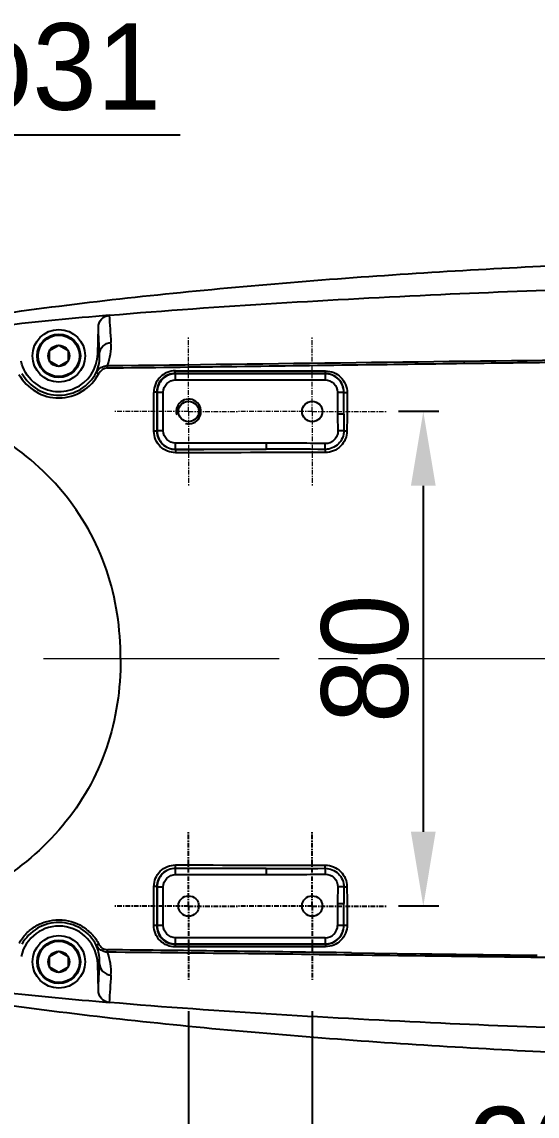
# Model space of a CAD drawing. Header units: millimetres. Extents: x 4086 to 8300, y 123 to 1549.
# Drawn here: x 6670.4 to 6712, y 1361 to 1449.5 of the extents above; entities that cross this region are included whole.
import ezdxf
from ezdxf import colors
from ezdxf.entities.mleader import LeaderData, LeaderLine
from ezdxf.math import Vec2, Vec3

# ---------------------------------------------------------------- set-up
doc = ezdxf.new("R2010")
doc.units = ezdxf.units.MM
doc.linetypes.add('CENTER', pattern=[0.6, 0.375, -0.075, 0.075, -0.075])
doc.linetypes.add('CENTER2', pattern=[28.575, 19.05, -3.175, 3.175, -3.175])
for name, color, linetype in [('00_COMPONENTS', 7, 'Continuous'), ('03_ALL_AXES', 7, 'Continuous'), ('51__DRAFT_DIMS', 7, 'Continuous'), ('多重引线', 7, 'Continuous')]:
    doc.layers.add(name, color=color, linetype=linetype)
doc.layers.add('中心线层', color=7, linetype='CENTER2', lineweight=0)
doc.styles.add('思源黑', font='SourceHanSansCN-Normal.ttf')
doc.dimstyles.new('尺寸标注_细节_1_2比例', dxfattribs={"dimtxt": 7, "dimasz": 6, "dimexe": 2, "dimexo": 1.5, "dimgap": 1, "dimtad": 1, "dimlfac": 2, "dimdsep": 46, "dimtxsty": '思源黑', "dimcen": 0.09, "dimadec": 0, "dimazin": 0, "dimtp": 0.01, "dimtm": 0.01, "dimtfac": 1, "dimtofl": 0, "dimtmove": 0, "dimatfit": 3, "dimfxl": 1, "dimtolj": 1, "dimarcsym": 0})

# ---------------------------------------------------------------- blocks, each defined once
blk = doc.blocks.new('*D1615')
at = {"layer": '51__DRAFT_DIMS', "color": 0, "linetype": 'Continuous', "lineweight": -2}
for p, q in [((6704.081, 1418.019), (6700.831, 1418.019)), ((6702.831, 1412.019), (6702.831, 1384.032)), ((6704.081, 1378.032), (6700.831, 1378.032))]:
    blk.add_line(p, q, dxfattribs=at)
at = {"layer": '51__DRAFT_DIMS', "color": 0}
for points in [[(6703.831, 1412.019), (6701.831, 1412.019), (6702.831, 1418.019)], [(6701.831, 1384.032), (6703.831, 1384.032), (6702.831, 1378.032)]]:
    blk.add_solid(points, dxfattribs=at)
at = {"layer": 'Defpoints', "color": 0}
for p in [(6705.581, 1418.019), (6702.831, 1378.032), (6705.581, 1378.032)]:
    blk.add_point(p, dxfattribs=at)
at = {"layer": '51__DRAFT_DIMS', "color": 0, "insert": (6694.579, 1398.019), "char_height": 7, "attachment_point": 2, "rotation": 90, "style": '思源黑'}
blk.add_mtext('\\A1;\\A1;80', dxfattribs=at)
blk = doc.blocks.new('*D1617')
at = {"layer": '51__DRAFT_DIMS', "color": 0, "linetype": 'Continuous', "lineweight": -2}
for p, q in [((6683.846, 1369.532), (6683.846, 1351.535)), ((6648.346, 1368.579), (6648.346, 1351.535)), ((6654.346, 1353.535), (6677.846, 1353.535))]:
    blk.add_line(p, q, dxfattribs=at)
at = {"layer": '51__DRAFT_DIMS', "color": 0}
for points in [[(6654.346, 1354.535), (6654.346, 1352.535), (6648.346, 1353.535)], [(6677.846, 1352.535), (6677.846, 1354.535), (6683.846, 1353.535)]]:
    blk.add_solid(points, dxfattribs=at)
at = {"layer": 'Defpoints', "color": 0}
for p in [(6683.846, 1371.032), (6648.346, 1370.079), (6683.846, 1353.535)]:
    blk.add_point(p, dxfattribs=at)
at = {"layer": '51__DRAFT_DIMS', "color": 0, "insert": (6666.027, 1361.535), "char_height": 7, "attachment_point": 2, "style": '思源黑'}
blk.add_mtext('\\A1;71', dxfattribs=at)
blk = doc.blocks.new('*D1618')
at = {"layer": '51__DRAFT_DIMS', "color": 0, "linetype": 'Continuous', "lineweight": -2}
for p, q in [((6683.846, 1369.532), (6683.846, 1351.535)), ((6693.846, 1369.532), (6693.846, 1351.535)), ((6677.846, 1353.535), (6671.846, 1353.535)), ((6699.846, 1353.535), (6717.475, 1353.535))]:
    blk.add_line(p, q, dxfattribs=at)
at = {"layer": '51__DRAFT_DIMS', "color": 0}
for points in [[(6677.846, 1352.535), (6677.846, 1354.535), (6683.846, 1353.535)], [(6699.846, 1354.535), (6699.846, 1352.535), (6693.846, 1353.535)]]:
    blk.add_solid(points, dxfattribs=at)
at = {"layer": 'Defpoints', "color": 0}
for p in [(6683.846, 1371.032), (6693.846, 1371.032), (6693.846, 1353.535)]:
    blk.add_point(p, dxfattribs=at)
at = {"layer": '51__DRAFT_DIMS', "color": 0, "insert": (6711.661, 1361.787), "char_height": 7, "attachment_point": 2, "style": '思源黑'}
blk.add_mtext('\\A1;20', dxfattribs=at)
blk = doc.blocks.new('*D1619')
at = {"layer": '51__DRAFT_DIMS', "color": 0, "linetype": 'Continuous', "lineweight": -2}
for p, q in [((6719.846, 1368.768), (6719.846, 1335.983)), ((6648.346, 1368.579), (6648.346, 1335.983)), ((6654.346, 1337.983), (6713.846, 1337.983))]:
    blk.add_line(p, q, dxfattribs=at)
at = {"layer": '51__DRAFT_DIMS', "color": 0}
for points in [[(6654.346, 1338.983), (6654.346, 1336.983), (6648.346, 1337.983)], [(6713.846, 1336.983), (6713.846, 1338.983), (6719.846, 1337.983)]]:
    blk.add_solid(points, dxfattribs=at)
at = {"layer": 'Defpoints', "color": 0}
for p in [(6648.346, 1370.079), (6719.846, 1370.268), (6719.846, 1337.983)]:
    blk.add_point(p, dxfattribs=at)
at = {"layer": '51__DRAFT_DIMS', "color": 0, "insert": (6684.198, 1346.244), "char_height": 7, "attachment_point": 2, "style": '思源黑'}
blk.add_mtext('\\A1;143', dxfattribs=at)
blk = doc.blocks.new('*D1620')
at = {"layer": '51__DRAFT_DIMS', "color": 0, "linetype": 'Continuous', "lineweight": -2}
for p, q in [((6719.846, 1368.768), (6719.846, 1335.983)), ((6729.846, 1368.768), (6729.846, 1335.983)), ((6713.846, 1337.983), (6707.846, 1337.983)), ((6735.846, 1337.983), (6753.475, 1337.983))]:
    blk.add_line(p, q, dxfattribs=at)
at = {"layer": '51__DRAFT_DIMS', "color": 0}
for points in [[(6713.846, 1336.983), (6713.846, 1338.983), (6719.846, 1337.983)], [(6735.846, 1338.983), (6735.846, 1336.983), (6729.846, 1337.983)]]:
    blk.add_solid(points, dxfattribs=at)
at = {"layer": 'Defpoints', "color": 0}
for p in [(6719.846, 1370.268), (6729.846, 1370.268), (6729.846, 1337.983)]:
    blk.add_point(p, dxfattribs=at)
at = {"layer": '51__DRAFT_DIMS', "color": 0, "insert": (6747.661, 1346.235), "char_height": 7, "attachment_point": 2, "style": '思源黑'}
blk.add_mtext('\\A1;20', dxfattribs=at)

msp = doc.modelspace()

# ---------------------------------------------------------------- linework, layer by layer
at = {"layer": '00_COMPONENTS', "color": 7, "linetype": 'Continuous'}
for p, q in [((6676.4921, 1422.6896), (6676.5457, 1424.8159)), ((6672.6015, 1422.9485), (6673.3463, 1423.3785)), ((6672.6015, 1422.0885), (6672.6015, 1422.9485)), ((6673.3463, 1423.3785), (6674.0911, 1422.9485)), ((6674.0911, 1422.9485), (6674.0911, 1422.0885)), ((6673.3463, 1421.6585), (6672.6015, 1422.0885)), ((6674.0911, 1422.0885), (6673.3463, 1421.6585)), ((6676.6413, 1422.6858), (6676.4921, 1422.6896)), ((6682.7938, 1421.0706), (6682.761, 1421.1033)), ((6682.7938, 1420.5707), (6682.7938, 1421.0706)), ((6694.8989, 1421.0706), (6682.7938, 1421.0706)), ((6694.8989, 1421.0706), (6694.9143, 1421.0861)), ((6694.8989, 1421.0706), (6694.8989, 1420.5707)), ((6698.1974, 1421.8091), (6699.0886, 1421.8212)), ((6699.0886, 1421.8212), (6699.3327, 1421.8246)), ((6682.7938, 1420.5707), (6694.8989, 1420.5707)), ((6681.2943, 1419.5711), (6681.2659, 1419.5995)), ((6681.2943, 1419.5711), (6681.2943, 1416.466)), ((6681.2943, 1419.5711), (6681.7941, 1419.5711)), ((6681.7941, 1416.466), (6681.7941, 1419.5711)), ((6695.8985, 1419.5711), (6695.8985, 1417.8055)), ((6695.8985, 1419.5711), (6696.3983, 1419.5711)), ((6696.3983, 1419.5711), (6696.4045, 1419.5773)), ((6696.3983, 1417.8055), (6696.3983, 1419.5711)), ((6696.3983, 1417.8055), (6695.8985, 1417.8055)), ((6681.2943, 1416.466), (6681.276, 1416.4478)), ((6681.7941, 1416.466), (6681.2943, 1416.466)), ((6696.4013, 1416.4642), (6695.9157, 1416.4524)), ((6682.7938, 1414.9665), (6682.7829, 1414.9556)), ((6682.7938, 1414.9665), (6682.7938, 1415.4663)), ((6690.1249, 1415.4663), (6682.7938, 1415.4663)), ((6682.7938, 1414.9665), (6690.1249, 1414.9665)), ((6690.1249, 1415.4663), (6690.1249, 1414.9665)), ((6694.8966, 1414.9562), (6694.9052, 1415.4223)), ((6682.7938, 1381.0706), (6682.7829, 1381.0815)), ((6682.7938, 1380.5707), (6682.7938, 1381.0706)), ((6690.1249, 1381.0706), (6682.7938, 1381.0706)), ((6682.7938, 1380.5707), (6690.1249, 1380.5707)), ((6690.1249, 1381.0706), (6690.1249, 1380.5707)), ((6694.8966, 1381.0809), (6694.9052, 1380.6148)), ((6681.2943, 1379.5711), (6681.276, 1379.5893)), ((6681.2943, 1379.5711), (6681.2943, 1376.466)), ((6681.2943, 1379.5711), (6681.7941, 1379.5711)), ((6681.7941, 1376.466), (6681.7941, 1379.5711)), ((6696.4013, 1379.5729), (6695.9157, 1379.5847)), ((6695.8985, 1378.2316), (6695.8985, 1376.466)), ((6695.8985, 1378.2316), (6696.3983, 1378.2316)), ((6696.3983, 1376.466), (6696.3983, 1378.2316)), ((6681.2943, 1376.466), (6681.2659, 1376.4376)), ((6681.7941, 1376.466), (6681.2943, 1376.466)), ((6696.3983, 1376.466), (6695.8985, 1376.466)), ((6696.3983, 1376.466), (6696.4045, 1376.4598)), ((6682.7938, 1374.9665), (6682.761, 1374.9338)), ((6682.7938, 1374.9665), (6682.7938, 1375.4663)), ((6694.8989, 1375.4663), (6682.7938, 1375.4663)), ((6682.7938, 1374.9665), (6694.8989, 1374.9665)), ((6694.8989, 1375.4663), (6694.8989, 1374.9665)), ((6694.8989, 1374.9665), (6694.9143, 1374.951)), ((6672.6015, 1373.9485), (6673.3463, 1374.3785)), ((6673.3463, 1374.3785), (6674.0911, 1373.9485)), ((6697.0138, 1374.2442), (6702.5804, 1374.1676)), ((6672.6015, 1373.0885), (6672.6015, 1373.9485)), ((6674.0911, 1373.9485), (6674.0911, 1373.0885)), ((6676.4921, 1373.3475), (6676.6413, 1373.3513)), ((6676.5457, 1371.2212), (6676.4921, 1373.3475)), ((6673.3463, 1372.6585), (6672.6015, 1373.0885)), ((6674.0911, 1373.0885), (6673.3463, 1372.6585))]:
    msp.add_line(p, q, dxfattribs=at)
for centre, radius in [((6673.3463, 1422.5185), 2.125), ((6673.3463, 1422.5185), 1.75), ((6673.3463, 1422.5185), 1.675), ((6673.3463, 1422.5185), 0.86), ((6683.8463, 1418.0185), 0.825), ((6693.8463, 1418.0185), 0.825), ((6683.8463, 1378.0323), 0.825), ((6693.8463, 1378.0323), 0.825), ((6673.3463, 1373.5185), 2.125), ((6673.3463, 1373.5185), 1.75), ((6673.3463, 1373.5185), 1.675), ((6673.3463, 1373.5185), 0.86)]:
    msp.add_circle(centre, radius, dxfattribs=at)
for centre, radius, start, end in [((6705.1743, 1097.5287), 329.4414, 94.833027, 96.35386), ((6673.3302, 1423.3049), 4.2477, 338.312605, 3.899013), ((6673.3571, 1422.7684), 3.136, 228.612722, 358.560067), ((6673.3387, 1422.4719), 3.3095, 336.68041, 3.707166), ((6673.3522, 1422.7545), 3.4192, 208.908968, 332.237121), ((6588.9682, 9163.0709), 7742.0323, 270.65350192, 270.80838981), ((6682.7703, 1419.5733), 1.7401, 89.832199, 180.225769), ((6682.7936, 1419.5713), 1.4993, 89.991879, 180.008121), ((6694.8991, 1419.5713), 1.4993, 359.991876, 90.008124), ((6683.8463, 1418.0185), 1, 255, 195), ((6751.3325, 1417.8329), 55.434, 180.028288, 181.427034), ((6855.8207, 1417.4837), 159.4226, 179.884336, 180.366385), ((6682.7936, 1416.4658), 1.4993, 179.991876, 270.008124), ((6690.1386, 1157.6013), 257.8651, 88.94082, 90.003025), ((6690.9109, 672.502), 742.465, 89.6924213, 90.0606491), ((6682.7936, 1379.5713), 1.4993, 89.991879, 180.008121), ((6690.1388, 1638.4855), 257.9148, 269.996927, 271.058918), ((6690.8737, 2143.5218), 762.4515, 269.9438082, 270.3023099), ((6751.3265, 1378.2043), 55.428, 178.572893, 179.971804), ((6854.7578, 1378.5537), 158.3598, 179.631269, 180.11657), ((6673.3571, 1373.2686), 3.1361, 1.442261, 167.481032), ((6682.7936, 1376.4658), 1.4993, 179.991876, 270.008124), ((6694.8991, 1376.4658), 1.4993, 269.991879, 0.008121), ((6694.899, 1376.4658), 0.9995, 269.990601, 0.009399), ((6617.1345, -4142.4042), 5517.2258, 89.1704337, 89.37543), ((6673.3236, 1372.7314), 4.254, 356.118863, 21.666331), ((6705.1931, 1698.7004), 329.6343, 263.646588, 265.166531)]:
    msp.add_arc(centre, radius, start, end, dxfattribs=at)
for points, knots in [([(6633.0058, 1415.3417), (6637.0251, 1418.0069), (6644.2629, 1420.9657), (6654.7037, 1423.5753), (6667.0418, 1425.8333), (6683.3977, 1427.8102), (6703.4347, 1429.3802), (6723.3739, 1430.3114), (6742.7931, 1430.7035), (6761.5474, 1430.3308), (6773.8501, 1429.4188), (6779.8463, 1428.5458)], [0, 0, 0, 0, 0.0971813, 0.1547828, 0.2171015, 0.349696, 0.4866054, 0.6220176, 0.7518853, 0.8778976, 1, 1, 1, 1]), ([(6677.4234, 1425.7989), (6681.9335, 1426.1892), (6690.871, 1426.8066), (6708.0498, 1427.7191), (6733.8389, 1428.5592), (6755.2403, 1428.3848), (6768.3432, 1427.563)], [0, 0, 0, 0, 0.1492517, 0.2953333, 0.5671533, 1, 1, 1, 1]), ([(6676.5457, 1424.8159), (6676.5516, 1425.0549), (6676.7212, 1425.5418), (6677.1886, 1425.779), (6677.4182, 1425.7987)], [0, 0, 0, 0, 0.5092905, 1, 1, 1, 1]), ([(6676.6413, 1422.6858), (6676.6491, 1422.9102), (6676.8615, 1423.3789), (6677.3301, 1423.5761), (6677.5678, 1423.5937)], [0, 0, 0, 0, 0.4850244, 1, 1, 1, 1]), ([(6670.1253, 1421.0182), (6670.4356, 1420.4506), (6671.3902, 1419.4647), (6673.3657, 1418.9364), (6675.3395, 1419.4957), (6676.2817, 1420.5059), (6676.5839, 1421.0838)], [0, 0, 0, 0, 0.2484872, 0.4984952, 0.7494961, 1, 1, 1, 1]), ([(6676.3778, 1421.1618), (6676.4649, 1421.326), (6676.7195, 1421.617), (6677.0941, 1421.7348), (6677.2771, 1421.7352)], [0, 0, 0, 0, 0.5039221, 1, 1, 1, 1]), ([(6676.3778, 1421.1618), (6676.3917, 1421.1777), (6676.4805, 1421.1213), (6676.5369, 1421.1077), (6676.5839, 1421.0838)], [0, 0, 0, 0, 0.2859259, 1, 1, 1, 1]), ([(6677.2771, 1421.7352), (6677.2755, 1421.7245), (6677.2705, 1421.6602), (6677.27, 1421.5958), (6677.27, 1421.5421)], [0, 0, 0, 0, 0.1676479, 1, 1, 1, 1]), ([(6682.761, 1421.1033), (6682.3778, 1421.104), (6681.5785, 1420.7826), (6681.2642, 1419.9821), (6681.2659, 1419.5995)], [0, 0, 0, 0, 0.5003799, 1, 1, 1, 1]), ([(6682.761, 1421.1033), (6682.7798, 1421.1119), (6682.7576, 1421.2072), (6682.7745, 1421.2637), (6682.7751, 1421.3133)], [0, 0, 0, 0, 0.2935005, 1, 1, 1, 1]), ([(6694.9143, 1421.0861), (6694.9322, 1421.0954), (6694.9094, 1421.1889), (6694.9264, 1421.2464), (6694.9269, 1421.2966)], [0, 0, 0, 0, 0.2865482, 1, 1, 1, 1]), ([(6696.4045, 1419.5773), (6696.4062, 1419.96), (6696.0942, 1420.7598), (6695.2971, 1421.0855), (6694.9143, 1421.0861)], [0, 0, 0, 0, 0.4999288, 1, 1, 1, 1]), ([(6694.9267, 1421.2966), (6695.373, 1421.2961), (6696.3016, 1420.919), (6696.6681, 1419.9886), (6696.6668, 1419.5434)], [0, 0, 0, 0, 0.5006149, 1, 1, 1, 1]), ([(6681.7941, 1419.5711), (6681.7999, 1419.826), (6682.0049, 1420.3599), (6682.5388, 1420.5652), (6682.7938, 1420.5707)], [0, 0, 0, 0, 0.4999839, 1, 1, 1, 1]), ([(6694.8989, 1420.5707), (6695.1538, 1420.5648), (6695.6876, 1420.36), (6695.8928, 1419.826), (6695.8985, 1419.5711)], [0, 0, 0, 0, 0.4999833, 1, 1, 1, 1]), ([(6678.3463, 1398.0185), (6678.3423, 1400.4457), (6677.6494, 1405.3478), (6673.977, 1411.818), (6668.3009, 1416.5265), (6663.8392, 1418.5194), (6661.5362, 1419.258)], [0, 0, 0, 0, 0.2507477, 0.5005617, 0.7501418, 1, 1, 1, 1]), ([(6681.2659, 1419.5995), (6681.2614, 1419.5752), (6681.1466, 1419.5793), (6681.0854, 1419.5656), (6681.0303, 1419.5649)], [0, 0, 0, 0, 0.310138, 1, 1, 1, 1]), ([(6696.4045, 1419.5773), (6696.4096, 1419.5494), (6696.5385, 1419.5569), (6696.6063, 1419.5418), (6696.6668, 1419.542)], [0, 0, 0, 0, 0.3187156, 1, 1, 1, 1]), ([(6681.276, 1416.4478), (6681.2704, 1416.4247), (6681.1568, 1416.4375), (6681.0964, 1416.4215), (6681.0409, 1416.421)], [0, 0, 0, 0, 0.3001469, 1, 1, 1, 1]), ([(6682.7979, 1414.6816), (6682.3515, 1414.6857), (6681.4202, 1415.0463), (6681.0467, 1415.975), (6681.0411, 1416.42)], [0, 0, 0, 0, 0.5007847, 1, 1, 1, 1]), ([(6681.276, 1416.4478), (6681.2773, 1416.0666), (6681.601, 1415.2714), (6682.399, 1414.9549), (6682.7829, 1414.9556)], [0, 0, 0, 0, 0.4982067, 1, 1, 1, 1]), ([(6682.7938, 1415.4663), (6682.5389, 1415.4723), (6682.005, 1415.6771), (6681.7998, 1416.2111), (6681.7941, 1416.466)], [0, 0, 0, 0, 0.4999833, 1, 1, 1, 1]), ([(6696.4013, 1416.4642), (6696.4025, 1416.0796), (6696.0839, 1415.2767), (6695.2812, 1414.955), (6694.8966, 1414.9562)], [0, 0, 0, 0, 0.4999586, 1, 1, 1, 1]), ([(6696.6566, 1416.4406), (6696.6548, 1415.9956), (6696.2772, 1415.0704), (6695.3505, 1414.6997), (6694.9049, 1414.6991)], [0, 0, 0, 0, 0.4996765, 1, 1, 1, 1]), ([(6695.9157, 1416.4524), (6695.9342, 1416.3201), (6695.8657, 1416.0464), (6695.5884, 1415.5918), (6695.1666, 1415.4139), (6694.9052, 1415.4223)], [0, 0, 0, 0, 0.2526254, 0.505433, 1, 1, 1, 1]), ([(6696.4013, 1416.4642), (6696.4124, 1416.4591), (6696.4979, 1416.4444), (6696.5832, 1416.4421), (6696.6566, 1416.4423)], [0, 0, 0, 0, 0.14222, 1, 1, 1, 1]), ([(6682.7829, 1414.9556), (6682.7898, 1414.9525), (6682.7865, 1414.9164), (6682.802, 1414.8362), (6682.7979, 1414.7462), (6682.7976, 1414.6824)], [0, 0, 0, 0, 0.0835657, 0.3022088, 1, 1, 1, 1]), ([(6694.8966, 1414.9562), (6694.8985, 1414.9421), (6694.9044, 1414.8564), (6694.9053, 1414.7706), (6694.905, 1414.6991)], [0, 0, 0, 0, 0.1665371, 1, 1, 1, 1]), ([(6678.3463, 1398.0185), (6678.3489, 1395.5902), (6677.6449, 1390.6859), (6673.9757, 1384.2117), (6668.2922, 1379.5041), (6663.8276, 1377.5127), (6661.5232, 1376.7746)], [0, 0, 0, 0, 0.2507456, 0.5005626, 0.7501381, 1, 1, 1, 1]), ([(6681.0409, 1379.6161), (6681.0423, 1380.0602), (6681.4203, 1380.9868), (6682.35, 1381.3553), (6682.7975, 1381.3547)], [0, 0, 0, 0, 0.4980705, 1, 1, 1, 1]), ([(6682.7829, 1381.0815), (6682.7903, 1381.0845), (6682.7863, 1381.1224), (6682.8022, 1381.2017), (6682.7979, 1381.2918), (6682.7976, 1381.3547)], [0, 0, 0, 0, 0.0873329, 0.311704, 1, 1, 1, 1]), ([(6694.8966, 1381.0809), (6694.8985, 1381.0952), (6694.9044, 1381.1808), (6694.9053, 1381.2666), (6694.905, 1381.338)], [0, 0, 0, 0, 0.1680054, 1, 1, 1, 1]), ([(6694.9048, 1381.3379), (6695.3513, 1381.3394), (6696.2789, 1380.9644), (6696.6552, 1380.0393), (6696.6565, 1379.5948)], [0, 0, 0, 0, 0.5011188, 1, 1, 1, 1]), ([(6633.0067, 1380.6948), (6637.0262, 1378.0297), (6644.264, 1375.0711), (6654.7049, 1372.4616), (6667.043, 1370.2037), (6683.3988, 1368.2268), (6703.4355, 1366.6569), (6723.3745, 1365.7257), (6742.7935, 1365.3336), (6761.5476, 1365.7063), (6773.8502, 1366.6183), (6779.8463, 1367.4913)], [0, 0, 0, 0, 0.0971827, 0.1547849, 0.2171038, 0.3496984, 0.4866074, 0.622019, 0.7518861, 0.877898, 1, 1, 1, 1]), ([(6682.7829, 1381.0815), (6682.399, 1381.0822), (6681.6011, 1380.7657), (6681.2773, 1379.9705), (6681.276, 1379.5893)], [0, 0, 0, 0, 0.501728, 1, 1, 1, 1]), ([(6681.7941, 1379.5711), (6681.7999, 1379.826), (6682.0049, 1380.3599), (6682.5388, 1380.5652), (6682.7938, 1380.5707)], [0, 0, 0, 0, 0.4999839, 1, 1, 1, 1]), ([(6694.8966, 1381.0809), (6695.2817, 1381.082), (6696.0845, 1380.7598), (6696.4025, 1379.9569), (6696.4013, 1379.5729)], [0, 0, 0, 0, 0.5006936, 1, 1, 1, 1]), ([(6694.9052, 1380.6148), (6695.1667, 1380.6123), (6695.7206, 1380.4037), (6695.917, 1379.8465), (6695.9157, 1379.5847)], [0, 0, 0, 0, 0.499771, 1, 1, 1, 1]), ([(6681.276, 1379.5893), (6681.2707, 1379.6122), (6681.1568, 1379.5996), (6681.0966, 1379.6156), (6681.0409, 1379.6161)], [0, 0, 0, 0, 0.2971144, 1, 1, 1, 1]), ([(6696.4013, 1379.5729), (6696.4122, 1379.5778), (6696.4976, 1379.5929), (6696.5829, 1379.595), (6696.6566, 1379.5948)], [0, 0, 0, 0, 0.1394727, 1, 1, 1, 1]), ([(6670.1292, 1375.0177), (6670.2959, 1375.2977), (6670.675, 1375.8377), (6671.4587, 1376.4486), (6672.3754, 1376.8349), (6673.6863, 1377.0066), (6675.0259, 1376.6295), (6676.0384, 1375.784), (6676.4433, 1375.2498), (6676.584, 1374.9533)], [0, 0, 0, 0, 0.1243754, 0.2490372, 0.374131, 0.4996158, 0.7490307, 0.8747015, 1, 1, 1, 1]), ([(6676.3778, 1374.8753), (6676.0953, 1375.4123), (6675.217, 1376.352), (6673.3785, 1376.8699), (6671.5371, 1376.3801), (6670.6523, 1375.4611), (6670.3591, 1374.9355)], [0, 0, 0, 0, 0.2503397, 0.5015878, 0.7517172, 1, 1, 1, 1]), ([(6682.7749, 1374.7238), (6682.3281, 1374.7232), (6681.3972, 1375.0955), (6681.0286, 1376.0271), (6681.0303, 1376.4723)], [0, 0, 0, 0, 0.5008725, 1, 1, 1, 1]), ([(6681.2659, 1376.4376), (6681.2613, 1376.4621), (6681.1465, 1376.4578), (6681.0853, 1376.4715), (6681.0303, 1376.4722)], [0, 0, 0, 0, 0.3120456, 1, 1, 1, 1]), ([(6681.2659, 1376.4376), (6681.2642, 1376.0549), (6681.5786, 1375.2544), (6682.3779, 1374.9331), (6682.761, 1374.9338)], [0, 0, 0, 0, 0.4997187, 1, 1, 1, 1]), ([(6682.7938, 1375.4663), (6682.5389, 1375.4723), (6682.005, 1375.6771), (6681.7998, 1376.2111), (6681.7941, 1376.466)], [0, 0, 0, 0, 0.4999833, 1, 1, 1, 1]), ([(6694.9143, 1374.951), (6695.2974, 1374.9516), (6696.0945, 1375.2776), (6696.4062, 1376.0774), (6696.4045, 1376.4598)], [0, 0, 0, 0, 0.5003851, 1, 1, 1, 1]), ([(6696.6668, 1376.495), (6696.6685, 1376.0499), (6696.3025, 1375.1188), (6695.3734, 1374.741), (6694.9267, 1374.7405)], [0, 0, 0, 0, 0.4990916, 1, 1, 1, 1]), ([(6696.4045, 1376.4598), (6696.4095, 1376.4868), (6696.5378, 1376.4803), (6696.6055, 1376.4953), (6696.6669, 1376.4951)], [0, 0, 0, 0, 0.3088816, 1, 1, 1, 1]), ([(6676.5839, 1374.9533), (6676.5373, 1374.9296), (6676.4808, 1374.916), (6676.3919, 1374.8591), (6676.3778, 1374.8753)], [0, 0, 0, 0, 0.7092487, 1, 1, 1, 1]), ([(6676.584, 1374.9533), (6676.6519, 1374.8268), (6676.8411, 1374.5948), (6677.1321, 1374.497), (6677.2755, 1374.4938)], [0, 0, 0, 0, 0.5002116, 1, 1, 1, 1]), ([(6694.9143, 1374.951), (6694.9326, 1374.9417), (6694.9093, 1374.8478), (6694.9264, 1374.7904), (6694.9269, 1374.7405)], [0, 0, 0, 0, 0.2906574, 1, 1, 1, 1]), ([(6676.6413, 1373.3512), (6676.6495, 1373.4767), (6676.6552, 1373.9953), (6676.5331, 1374.5148), (6676.3778, 1374.8753)], [0, 0, 0, 0, 0.2425809, 1, 1, 1, 1]), ([(6677.2771, 1374.302), (6677.0916, 1374.3023), (6676.7168, 1374.422), (6676.4637, 1374.7133), (6676.3778, 1374.8753)], [0, 0, 0, 0, 0.5029432, 1, 1, 1, 1]), ([(6677.27, 1374.4952), (6677.27, 1374.4751), (6677.2708, 1374.4107), (6677.2709, 1374.3459), (6677.2771, 1374.302)], [0, 0, 0, 0, 0.3122639, 1, 1, 1, 1]), ([(6768.673, 1372.985), (6764.8718, 1373.243), (6757.2564, 1373.5848), (6745.8256, 1373.6913), (6734.3952, 1373.6902), (6719.1576, 1373.7702), (6700.1189, 1374.0232), (6684.8897, 1374.225), (6677.2771, 1374.302)], [0, 0, 0, 0, 0.1250371, 0.2500829, 0.3751304, 0.5001645, 0.7501534, 1, 1, 1, 1]), ([(6682.7611, 1374.9338), (6682.7795, 1374.9247), (6682.7578, 1374.8305), (6682.7745, 1374.7735), (6682.7751, 1374.7238)], [0, 0, 0, 0, 0.292228, 1, 1, 1, 1]), ([(6702.5804, 1374.1697), (6703.4065, 1374.1584), (6706.5591, 1374.1154), (6709.7116, 1374.074), (6712.0381, 1374.0456)], [0, 0, 0, 0, 0.2620563, 1, 1, 1, 1]), ([(6676.6413, 1373.3512), (6676.6492, 1373.1251), (6676.8636, 1372.6563), (6677.3319, 1372.4608), (6677.5678, 1372.4434)], [0, 0, 0, 0, 0.4889311, 1, 1, 1, 1]), ([(6677.4182, 1370.2384), (6677.1886, 1370.2584), (6676.7212, 1370.4951), (6676.5517, 1370.9821), (6676.5457, 1371.2212)], [0, 0, 0, 0, 0.4906231, 1, 1, 1, 1]), ([(6768.3432, 1368.4741), (6755.2396, 1367.6522), (6733.837, 1367.4778), (6708.0465, 1368.3181), (6690.8668, 1369.2308), (6681.9289, 1369.8482), (6677.4186, 1370.2386)], [0, 0, 0, 0, 0.4328466, 0.7046676, 0.8507493, 1, 1, 1, 1])]:
    msp.add_open_spline(points, degree=3, knots=knots, dxfattribs=at)
for points in [[(6677.4182, 1425.7985), (6677.4687, 1425.0636), (6677.5184, 1424.3286), (6677.5678, 1423.5937)], [(6676.6413, 1422.6858), (6676.6097, 1423.3959), (6676.5779, 1424.1059), (6676.5457, 1424.8159)], [(6671.2838, 1420.4156), (6670.7976, 1420.8437), (6670.4359, 1421.4564), (6670.2955, 1422.0887)], [(6677.2771, 1421.7352), (6690.6876, 1421.8707), (6704.0972, 1422.0875), (6717.5077, 1422.226)], [(6699.3327, 1421.8246), (6700.8365, 1421.845), (6702.3403, 1421.8655), (6703.8441, 1421.8856)], [(6703.8441, 1421.8854), (6705.3382, 1421.9054), (6706.8323, 1421.925), (6708.3265, 1421.9441)], [(6708.3265, 1421.9438), (6710.2145, 1421.9679), (6712.1025, 1421.9911), (6713.9906, 1422.013)], [(6677.275, 1421.5422), (6676.9986, 1421.5412), (6676.7125, 1421.3287), (6676.5841, 1421.084)], [(6694.9143, 1421.0861), (6690.8632, 1421.0915), (6686.8122, 1421.0972), (6682.7611, 1421.1033)], [(6682.7754, 1421.3133), (6686.8259, 1421.3074), (6690.8763, 1421.3018), (6694.9267, 1421.2966)], [(6681.0409, 1416.42), (6681.0378, 1417.4688), (6681.0343, 1418.5176), (6681.0303, 1419.5664)], [(6681.2659, 1419.5995), (6681.2697, 1418.5489), (6681.2731, 1417.4984), (6681.276, 1416.4478)], [(6696.3983, 1417.8055), (6696.4001, 1418.3961), (6696.4024, 1418.9867), (6696.4045, 1419.5773)], [(6696.6668, 1419.5434), (6696.663, 1418.5091), (6696.6596, 1417.4748), (6696.6566, 1416.4406)], [(6682.7829, 1414.9556), (6685.2302, 1414.9594), (6687.6776, 1414.9629), (6690.1249, 1414.9665)], [(6694.9049, 1414.6991), (6690.8692, 1414.6938), (6686.8335, 1414.6882), (6682.7979, 1414.6824)], [(6682.7975, 1381.3547), (6686.8332, 1381.3489), (6690.869, 1381.3433), (6694.9048, 1381.338)], [(6681.0303, 1376.4723), (6681.0343, 1377.5202), (6681.0378, 1378.5682), (6681.0409, 1379.6161)], [(6681.276, 1379.5893), (6681.2731, 1378.5387), (6681.2697, 1377.4881), (6681.2659, 1376.4375)], [(6696.6566, 1379.5948), (6696.6596, 1378.5615), (6696.663, 1377.5283), (6696.6669, 1376.495)], [(6696.4045, 1376.4598), (6696.4024, 1377.0504), (6696.4001, 1377.641), (6696.3983, 1378.2316)], [(6682.7609, 1374.9338), (6686.812, 1374.9401), (6690.8631, 1374.9458), (6694.9142, 1374.9511)], [(6694.9267, 1374.7405), (6690.8761, 1374.7353), (6686.8255, 1374.7297), (6682.7749, 1374.7238)], [(6676.5457, 1371.2212), (6676.5779, 1371.9312), (6676.6097, 1372.6412), (6676.6413, 1373.3513)], [(6677.5678, 1372.4435), (6677.5184, 1371.7085), (6677.4689, 1370.9735), (6677.4182, 1370.2386)]]:
    msp.add_open_spline(points, degree=3, dxfattribs=at)
at = {"layer": '03_ALL_AXES', "color": 7, "linetype": 'CENTER'}
for p, q in [((6683.8463, 1378.0323), (6683.8463, 1384.0323)), ((6693.8463, 1378.0323), (6693.8463, 1384.0323)), ((6683.8463, 1378.0323), (6677.8463, 1378.0323)), ((6683.8463, 1378.0323), (6683.8463, 1372.0322)), ((6683.8463, 1378.0323), (6687.8463, 1378.0323)), ((6693.8463, 1378.0323), (6687.8463, 1378.0323)), ((6693.8463, 1378.0323), (6693.8463, 1372.0322)), ((6693.8463, 1378.0323), (6699.8464, 1378.0323))]:
    msp.add_line(p, q, dxfattribs=at)
at = {"layer": '中心线层', "color": 7, "linetype": 'CENTER'}
for p, q in [((6683.8463, 1418.0185), (6683.8463, 1424.0186)), ((6693.8463, 1418.0185), (6693.8463, 1424.0186)), ((6683.8463, 1418.0185), (6677.8463, 1418.0185)), ((6683.8463, 1418.0185), (6683.8463, 1412.0185)), ((6683.8463, 1418.0185), (6687.8463, 1418.0185)), ((6693.8463, 1418.0185), (6687.8463, 1418.0185)), ((6693.8463, 1418.0185), (6693.8463, 1412.0185)), ((6693.8463, 1418.0185), (6699.8464, 1418.0185))]:
    msp.add_line(p, q, dxfattribs=at)
at = {"layer": '中心线层', "color": 7, "linetype": 'CENTER2'}
msp.add_line((6948.3463, 1398.0185), (6616.6884, 1398.0185), dxfattribs=at)

# ---------------------------------------------------------------- dimensions: what is measured, and where the dimension line sits
at = {"layer": '51__DRAFT_DIMS', "color": 7, "linetype": 'Continuous'}
dim = msp.add_linear_dim(base=(6702.8312, 1378.0323), p1=(6705.5812, 1418.0185), p2=(6705.5812, 1378.0323), angle=270, text='\\A1;80', dimstyle='尺寸标注_细节_1_2比例', override={"dimtxsty": '思源黑'}, dxfattribs=at)
dim.commit()
dim.dimension.update_dxf_attribs({"geometry": '*D1615', "text_midpoint": (6702.8312, 1398.0185), "dimtype": 160})
for base, p1, p2, picture, middle in [((6683.8463, 1353.5345), (6648.3463, 1370.0787), (6683.8463, 1371.0322), '*D1617', (6666.0274, 1353.5345)), ((6693.8463, 1353.5345), (6683.8463, 1371.0322), (6693.8463, 1371.0322), '*D1618', (6711.6609, 1353.5345)), ((6719.8463, 1337.9828), (6648.3463, 1370.0787), (6719.8463, 1370.2685), '*D1619', (6684.1981, 1337.9828)), ((6729.8463, 1337.9828), (6719.8463, 1370.2685), (6729.8463, 1370.2685), '*D1620', (6747.6609, 1337.9828))]:
    dim = msp.add_linear_dim(base=base, p1=p1, p2=p2, dimstyle='尺寸标注_细节_1_2比例', dxfattribs=at)
    dim.commit()
    dim.dimension.update_dxf_attribs({"geometry": picture, "text_midpoint": middle, "dimtype": 160})

# ---------------------------------------------------------------- leaders
at = {"layer": '多重引线'}
ml = msp.add_multileader_mtext('Standard', dxfattribs=at)
ml.set_content('φ31', style='思源黑')
ml.set_leader_properties()
ml.build(insert=Vec2(0, 0))
ml.multileader.update_dxf_attribs({"text_left_attachment_type": 5, "text_right_attachment_type": 5, "dogleg_length": 1, "arrow_head_size": 6})
ctx = ml.context
ctx.base_point, ctx.char_height, ctx.arrow_head_size, ctx.plane_origin = Vec3(6663.1365, 1440.3775), 7, 6, Vec3(6653.5886, 1403.7266)
ctx.left_attachment, ctx.right_attachment = 5, 5
notes = []
notes.append((ctx, [(0, (1, 1, 0), (6662.1365, 1440.3775), (1, 0), 1, [(0, [(6653.5886, 1403.7266)], 0, [])])]))
ctx.mtext.insert, ctx.mtext.flow_direction = Vec3(6665.1365, 1449.4182), 5
for ctx, leaders in notes:
    for number, flags, end, landing, length, lines in leaders:
        leader = LeaderData()
        leader.index, (leader.has_last_leader_line, leader.has_dogleg_vector, leader.attachment_direction) = number, flags
        leader.last_leader_point, leader.dogleg_vector, leader.dogleg_length = Vec3(end), Vec3(landing), length
        for number, points, colour, breaks in lines:
            line = LeaderLine()
            line.index, line.vertices, line.color, line.breaks = number, Vec3.list(points), colors.encode_raw_color(colour), breaks
            leader.lines.append(line)
        ctx.leaders.append(leader)

doc.saveas('drawing.dxf')
